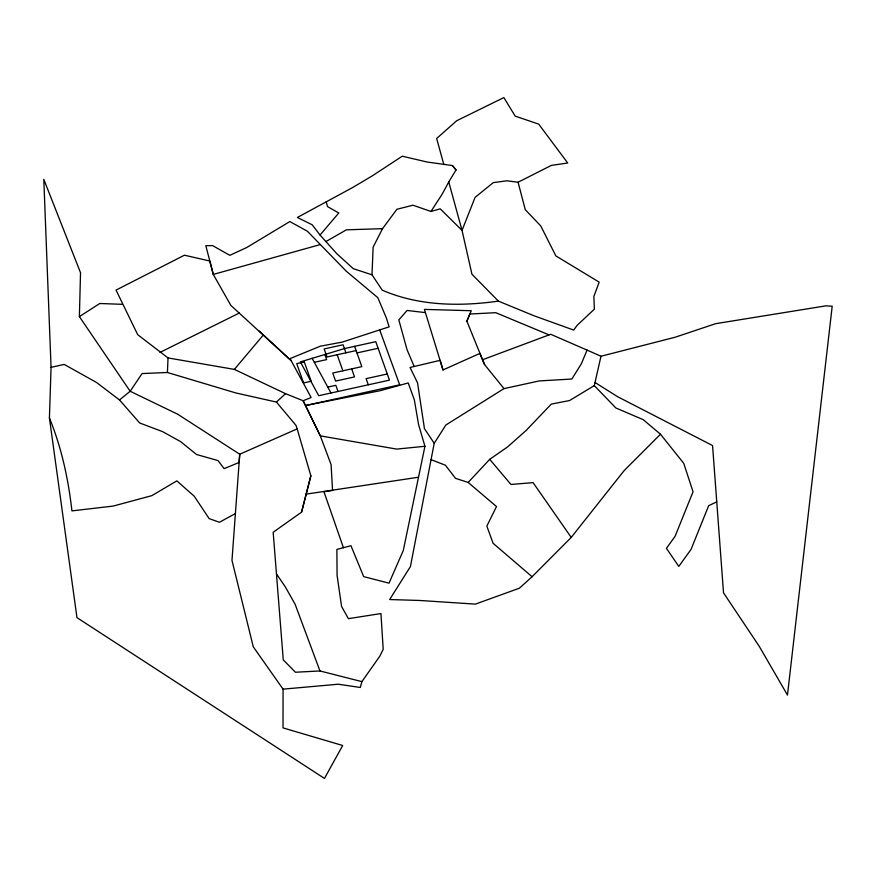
<?xml version="1.0" encoding="UTF-8"?>
<svg xmlns="http://www.w3.org/2000/svg" width="876" height="876" viewBox="0 0 876 876"><rect width="100%" height="100%" fill="white"/><g stroke="black" fill="none" stroke-linecap="round" stroke-linejoin="round"><path stroke-width="1.31" d="M119.475 399.927L139.7 422.988L162.586 431.627L180.62 441.624L196.542 454.502L217.971 460.568L224.125 468.638L239.093 462.473L239.739 454.228L231.976 560.377L253.284 646.806L283.058 689.149L283.014 727.89L342.691 745.509L324.459 778.425L76.968 617.646L49.417 417.962L51.06 367.34L43.8 179.372L80.526 272.732L79.388 316.608L130.163 391.265L177.719 414.238L239.739 454.228L297.161 428.89L296.044 425.44L276.422 402.062L235.721 392.919L167.425 372.497L142.076 373.57L130.163 391.265L119.475 399.927L96.535 382.483L64.178 364.416L51.06 367.34M167.425 372.497L168.017 357.923L137.718 334.698L116.037 290.098L184.431 255.201L209.879 261.037L213.273 274.429L230.87 305.417L289.244 358.93L320.298 346.206L342.144 342.133L389.13 326.847L386.458 318.207L377.797 297.654L346.261 271.188L307.366 231.209L289.825 221.562L246.835 247.459L229.808 255.332L212.638 245.619L205.816 245.685L213.273 274.429L320.342 244.557M372.004 274.801L373.132 247.131L382.538 228.658L396.948 209.254L412.979 205.214L430.981 211.455L440.223 208.827L462.035 230.377L471.945 274.232L498.389 301.125L533.878 315.721L573.681 330.066L577.196 325.27L594.355 309.184L593.862 296.493L599.184 282.149L555.855 255.901L540.766 225.953L525.271 209.682L518.077 182.241L506.875 180.795L493.276 182.624L475.077 197.385L462.035 230.377L448.764 181.967L456.024 169.955L452.399 165.542L427.061 162.016L402.27 156.202L372.267 175.868L352.535 187.584L297.38 217.467L312.13 224.76L320.047 235.02L336.778 253.679L353.28 268.669L372.004 274.801L382.243 290.153C418.52 305.965 459.725 306.622 498.389 301.125M503.996 388.615L484.57 364.569L479.884 353.4L443.015 369.946L424.433 309.403L471.277 310.717L466.864 321.174L482.556 359.751L550.708 334.271L587.04 350.093L581.39 363.704L571.875 379.034L539.2 380.94L503.996 388.615L445.873 425.002L434.222 443.278L410.417 566.586L389.667 599.534L419.823 600.476L475.405 604.112L519.402 588.201L532.093 576.726L571.229 537.415L624.205 470.522L660.482 434.233L643.192 419.648L615.872 407.975L594.3 385.615L600.98 356.247L675.133 337.238L715.626 323.682L825.838 305.855L832.2 306.206L787.469 695.073L759.262 646.357L723.521 592.844L712.56 445.555L617.7 396.751L595.012 382.473M168.017 357.923L234.363 369.398L285.543 393.663L303.129 400.748L305.505 405.544L380.337 390.663L408.205 382.954L414.337 399.85L418.597 424.641L424.937 446.278L403.299 550.478L389.021 583.164L363.682 576.627L350.958 545.693L336.888 549.438L337.074 575.313L341.574 606.433L348.385 618.664L380.95 613.572L383.206 649.346L379.757 656.266L361.897 681.627L360.288 687.463L338.235 684.222L283.058 689.149M361.897 681.627L319.959 670.95L295.431 672.242L283.266 659.869L273.17 532.269L301.563 512.164L310.86 475.767L297.161 428.89M301.563 512.164L310.86 475.767M466.864 321.174L469.886 314.024L495.783 312.688L549.033 334.895M448.764 181.967L442.128 194.22L430.97 211.455M234.363 369.398L263.402 334.928L259.23 331.04M320.047 235.02L338.771 212.999L327.525 206.594L326.211 201.841M430.707 459.528L445.402 465.211L455.531 478.34L468.156 482.435L489.717 459.331L507.653 446.859L525.983 430.609L551.311 404.099L569.564 400.54L594.3 385.615M276.422 402.062L285.543 393.663M79.388 316.608L99.765 303.501L122.388 304.322M325.938 241.535L346.381 229.83L382.527 228.658M235.096 513.73L219.427 522.26L209.145 518.614L194.242 496.21L176.832 480.869L151.887 495.63L113.201 506.076L71.931 510.894C68.35 479.161 61.539 447.537 49.417 417.962M518.077 182.241L551.354 165.389L567.725 163.013L538.707 124.129L515.176 116.125L503.864 97.575L456.735 120.724L436.653 138.485L443.836 164.535M159.969 352.426L239.312 313.039M716.754 501.849L708.662 505.693L691.011 549.46L678.801 566.4L666.439 548.321L675.089 536.298L693.058 491.764L683.718 463.305L660.482 434.233M356.116 350.575L327.022 356.97L324.153 348.933L343.085 344.772L345.943 352.809M314.331 362.314L326.66 359.598L324.854 354.506M356.948 352.929L378.114 348.276M327.755 387.082L335.815 385.309L338.005 391.462M387.269 373.986L366.102 378.651L368.292 384.794M417.994 477.3L306.162 494.141M424.937 446.278L396.708 449.103L320.298 435.865L303.129 400.748L311.133 397.507L290.044 358.602M425.429 312.623L407.077 310.454L398.832 319.937L407.033 349.666L414.184 366.496M587.04 350.093L600.98 356.247M468.156 482.435L496.506 506.558L486.837 526.082L493.111 543.306L532.093 576.726M263.402 334.928L291.16 360.671M489.717 459.331L510.96 484.472L533.079 482.621L571.229 537.415M452.399 165.553L456.024 169.955M276.707 574.24L285.248 586.756L295.103 604.243L319.959 670.95M434.222 443.278L424.444 428.649L417.556 382.9L410.056 367.471L440.08 360.343L443.015 369.946M312.163 358.328L330.975 393.006M482.556 359.751L484.57 364.569M379.691 329.913L399.686 384.827L305.505 405.544L320.298 435.865L331.084 464.587L332.562 490.429L323.956 491.754L343.447 547.752M354.605 346.338L361.832 366.639L332.738 373.045L335.596 381.082L354.528 376.921L351.67 368.884M337.183 354.736L342.899 370.811M344.717 348.517L300.38 361.876L318.722 395.711L389.459 380.14L375.771 341.684L344.717 348.517M304.3 361.974L296.723 363.639L303.589 382.921L311.166 381.257L304.3 361.974"/></g></svg>
